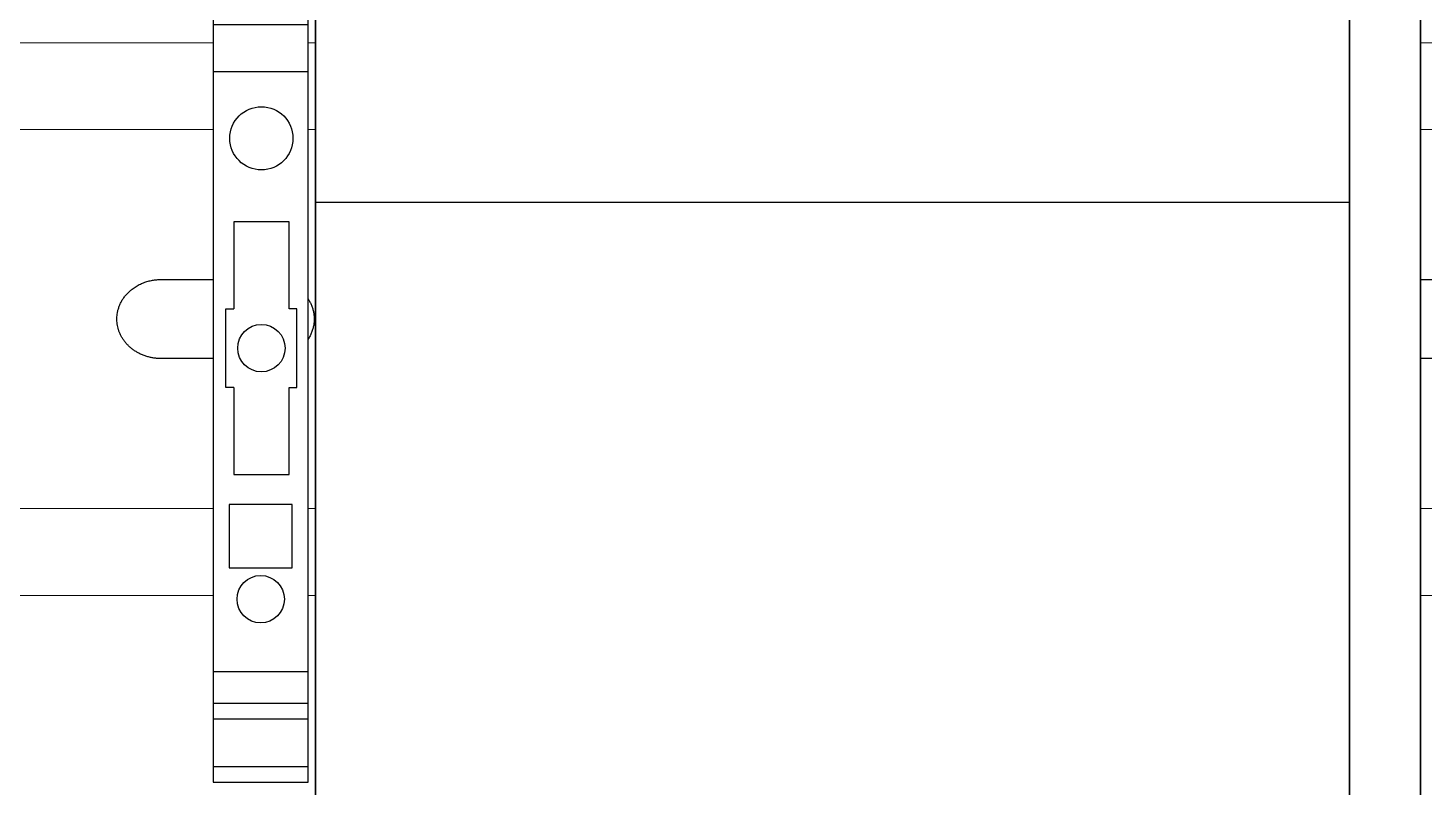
# Model space of a CAD drawing. Header units: millimetres. Extents: x 2205 to 3814, y 620 to 2277.
# Drawn here: x 3217.9 to 3306.3, y 1935 to 1983.1 of the extents above; entities that cross this region are included whole.
import ezdxf

# ---------------------------------------------------------------- set-up
doc = ezdxf.new("R2010")
doc.units = ezdxf.units.MM
doc.set_wipeout_variables(frame=1)
doc.layers.add('EL-componentes', color=7, linetype='Continuous', lineweight=25)
doc.layers.add('EL-Cotas', color=7, linetype='Continuous', lineweight=18)

# ---------------------------------------------------------------- blocks, each defined once
blk = doc.blocks.new('*U6')
blk.add_wipeout([(-19.156, 48.545), (436.841, 48.545), (436.841, 13.545), (-19.156, 13.545)])
for points in [[(-19.166, 48.545), (436.851, 48.545), (436.851, 13.545), (-19.166, 13.545)], [(-19.156, 43.045), (436.841, 43.045), (436.841, 19.045), (-19.156, 19.045), (-19.156, 31.045)]]:
    blk.add_lwpolyline(points, close=True)
at = {"layer": 'EL-componentes', "color": 7, "linetype": 'Continuous', "lineweight": 25}
for points in [[(114.814, 33.545), (111.344, 33.545), (107.874, 33.545), (105.094, 33.545), (105.094, 31.045), (105.094, 28.545), (107.874, 28.545), (111.344, 28.545), (114.814, 28.545), (116.419, 28.545), (117.221, 29.795), (118.024, 31.045), (117.221, 32.295), (116.419, 33.545), (114.814, 33.545)], [(134.814, 33.545), (131.344, 33.545), (127.874, 33.545), (125.094, 33.545), (125.094, 31.045), (125.094, 28.545), (127.874, 28.545), (131.344, 28.545), (134.814, 28.545), (136.419, 28.545), (137.221, 29.795), (138.024, 31.045), (137.221, 32.295), (136.419, 33.545), (134.814, 33.545)], [(154.814, 33.545), (151.344, 33.545), (147.874, 33.545), (145.094, 33.545), (145.094, 31.045), (145.094, 28.545), (147.874, 28.545), (151.344, 28.545), (154.814, 28.545), (156.419, 28.545), (157.221, 29.795), (158.024, 31.045), (157.221, 32.295), (156.419, 33.545), (154.814, 33.545)], [(174.814, 33.545), (171.344, 33.545), (167.874, 33.545), (165.094, 33.545), (165.094, 31.045), (165.094, 28.545), (167.874, 28.545), (171.344, 28.545), (174.814, 28.545), (176.419, 28.545), (177.221, 29.795), (178.024, 31.045), (177.221, 32.295), (176.419, 33.545), (174.814, 33.545)], [(194.814, 33.545), (191.344, 33.545), (187.874, 33.545), (185.094, 33.545), (185.094, 31.045), (185.094, 28.545), (187.874, 28.545), (191.344, 28.545), (194.814, 28.545), (196.419, 28.545), (197.221, 29.795), (198.024, 31.045), (197.221, 32.295), (196.419, 33.545), (194.814, 33.545)]]:
    blk.add_rational_spline(points, [1, 1, 1, 0.707107250279, 1, 0.707107250279, 1, 1, 1, 0.866024791583, 1, 0.866024791583, 1, 0.866024791583, 1], degree=2, knots=[0, 0, 0, 1, 1, 2.570795, 2.570795, 4.14159, 4.14159, 5.14159, 5.14159, 6.18879, 6.18879, 7.23599, 7.23599, 8.28319, 8.28319, 8.28319], dxfattribs=at)
blk = doc.blocks.new('1769-PA2 FUENTE')
blk.add_wipeout([(17486.053, 11243.824), (17416.053, 11243.824), (17417.178, 11247.885), (17418.303, 11247.885), (17418.303, 11245.885), (17420.553, 11245.885), (17420.553, 11361.885), (17486.053, 11361.885), (17486.053, 11357.385), (17490.553, 11357.385), (17490.553, 11248.135), (17486.053, 11248.135)]).dxf.layer = 'EL-componentes'
at = {"layer": 'EL-componentes'}
for p, q in [((17420.553, 11361.885), (17420.553, 11243.885)), ((17420.553, 11361.885), (17420.553, 11243.885)), ((17486.053, 11243.885), (17486.053, 11361.885)), ((17486.053, 11243.885), (17486.053, 11361.885)), ((17420.553, 11318.885), (17420.553, 11359.885)), ((17420.553, 11318.885), (17420.553, 11359.885)), ((17490.553, 11359.385), (17490.553, 11318.635)), ((17490.553, 11359.385), (17490.553, 11318.635)), ((17486.053, 11342.635), (17486.053, 11256.635)), ((17486.053, 11342.635), (17486.053, 11256.635)), ((17490.553, 11256.635), (17490.553, 11342.635)), ((17490.553, 11256.635), (17490.553, 11342.635)), ((17420.553, 11318.885), (17420.553, 11318.885)), ((17420.553, 11283.885), (17420.553, 11318.885)), ((17490.553, 11318.635), (17490.553, 11318.635)), ((17490.553, 11318.635), (17490.553, 11283.635)), ((17420.553, 11283.885), (17420.553, 11283.885)), ((17420.553, 11245.885), (17420.553, 11283.885)), ((17490.553, 11283.635), (17490.553, 11283.635)), ((17490.553, 11283.635), (17490.553, 11246.385))]:
    blk.add_line(p, q, dxfattribs=at)
blk.add_lwpolyline([(17486.053, 11313.385), (17420.553, 11313.385)], dxfattribs=at)
blk = doc.blocks.new('1492-erl35')
at = {"color": 7, "linetype": 'Continuous', "lineweight": 20}
blk.add_wipeout([(0, -27.5), (6, -27.5), (6, 27.5), (0, 27.5)], dxfattribs=at).dxf.layer = 'EL-componentes'
at = {"layer": 'EL-componentes', "color": 7, "linetype": 'Continuous'}
for p, q in [((6, 27.5), (0, 27.5)), ((0, 27.5), (0, -27.5)), ((6, -27.5), (6, 27.5)), ((6, 26.5), (0, 26.5)), ((0, 23.5), (6, 23.5)), ((0, 22.5), (6, 22.5)), ((0, 20.5), (6, 20.5)), ((6, 17.5), (0, 17.5)), ((4.795, 8), (1.295, 8)), ((1.295, 8), (1.295, 2.5)), ((4.795, 2.5), (4.795, 8)), ((0.795, -2.5), (0.795, 2.5)), ((0.795, 2.5), (1.295, 2.5)), ((5.295, 2.5), (4.795, 2.5)), ((5.295, -2.5), (5.295, 2.5)), ((1.295, -2.5), (0.795, -2.5)), ((1.295, -2.5), (1.295, -8)), ((4.795, -8), (4.795, -2.5)), ((4.795, -8), (4.795, -2.5)), ((4.795, -2.5), (5.295, -2.5)), ((1.295, -8), (4.795, -8)), ((5, -9.909), (1, -9.909)), ((1, -9.909), (1, -13.909)), ((5, -13.909), (5, -9.909)), ((1, -13.909), (5, -13.909)), ((6, -20.5), (0, -20.5)), ((6, -22.5), (0, -22.5)), ((6, -23.5), (0, -23.5)), ((0, -26.5), (6, -26.5)), ((0, -27.5), (6, -27.5))]:
    blk.add_line(p, q, dxfattribs=at)
for centre, radius in [((3.045, 13.291), 2), ((3.045, 0), 1.5), ((3, -15.9), 1.5)]:
    blk.add_circle(centre, radius, dxfattribs=at)

msp = doc.modelspace()

# ---------------------------------------------------------------- block references
at = {"layer": 'EL-Cotas', "color": 7, "linetype": 'Continuous', "lineweight": 5, "ltscale": 0.1}
msp.add_blockref('*U6', (3118.394, 1933.566), dxfattribs=at)

# ---------------------------------------------------------------- next in the draw order: block references
at = {"layer": 'EL-componentes'}
msp.add_blockref('1769-PA2 FUENTE', (-14184.488, -9341.4), dxfattribs=at)

# ---------------------------------------------------------------- next in the draw order: block references
at = {"color": 7, "linetype": 'Continuous', "lineweight": 5}
msp.add_blockref('1492-erl35', (3229.597, 1962.768), dxfattribs=at)

doc.saveas('drawing.dxf')
